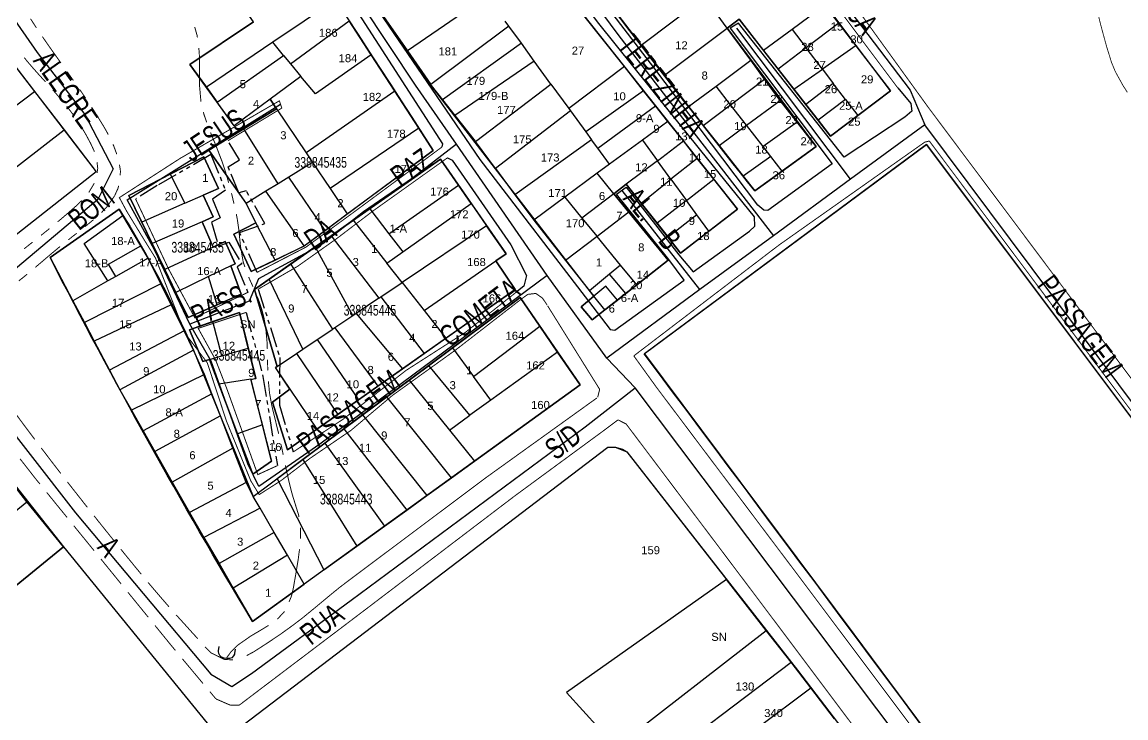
# Model space of a CAD drawing. Extents: x 203640 to 206998, y 4842129 to 4844379.
# Drawn here: x 205422.1 to 205627.9, y 4843553.4 to 4843683 of the extents above; entities that cross this region are included whole.
import ezdxf
from ezdxf.enums import TextEntityAlignment as Align

# ---------------------------------------------------------------- set-up
doc = ezdxf.new("R2010")
doc.units = 0
doc.header["$LTSCALE"] = 1.5
doc.header["$MEASUREMENT"] = 0
for name, pattern in [('PHANTOMX2', [5, 2.5, -0.5, 0.5, -0.5, 0.5, -0.5]), ('TRACO_13', [8, 5, -1, 1, -1]), ('TRACO_25', [8, 3, -1, 1, -1, 1, -1])]:
    doc.linetypes.add(name, pattern=pattern)
for name, color, linetype in [('CD-MALHA-LOTES', 40, 'CONTINUOUS'), ('CD_TXT_QUADRA', 7, 'CONTINUOUS'), ('HD-CURSO-INTER', 170, 'CONTINUOUS'), ('HD-CURSO-PERENE', 170, 'CONTINUOUS'), ('RU-QUADRAS', 210, 'CONTINUOUS'), ('SV-EIXO-RUA-N-PAV', 6, 'CONTINUOUS'), ('SV-EIXO-RUA-PAV', 20, 'CONTINUOUS'), ('SV-PONTE-BUEIRO', 249, 'CONTINUOUS'), ('SV-RUA-NAO-PAV-S-GUIA-C-GUIA', 7, 'PHANTOMX2'), ('SV-RUA-PAVIM-S-GUIA-C-GUIA', 7, 'CONTINUOUS'), ('SV-TXT-RUA-N-PAV-S-GUIA-C-GUIA', 7, 'CONTINUOUS'), ('SV-TXT-RUA-PAV-S-GUIA-C-GUIA', 7, 'CONTINUOUS'), ('Th_NmrPorta', 1, 'CONTINUOUS')]:
    doc.layers.add(name, color=color, linetype=linetype)
doc.styles.add('3388-45-2D_TXT$0$ARIAL', font='ARIAL.TTF')
doc.styles.add('ARIAL', font='ARIAL.TTF')
doc.styles.get("Standard").update_dxf_attribs({"font": 'ARIAL.TTF'})

# ---------------------------------------------------------------- blocks, each defined once
blk = doc.blocks.new('COD119', base_point=(204943.79, 4844433.7))
at = {"layer": 'SV-PONTE-BUEIRO'}
blk.add_lwpolyline([(204942.28, 4844431.7), (204942.28, 4844432.533333), (204942.28, 4844432.658333), (204942.405833, 4844432.991667), (204942.6575, 4844433.366667), (204943.035, 4844433.575), (204943.538333, 4844433.7), (204944.041667, 4844433.7), (204944.545, 4844433.575), (204944.9225, 4844433.366667), (204945.174167, 4844432.991667), (204945.3, 4844432.658333), (204945.3, 4844432.533333), (204945.3, 4844431.7)], dxfattribs=at)

msp = doc.modelspace()

# ---------------------------------------------------------------- linework, layer by layer
at = {"layer": 'CD-MALHA-LOTES', "linetype": 'Continuous'}
for points in [[(205534.38, 4843674.76), (205522.4, 4843689.85)], [(205480.52, 4843687.22), (205468.83, 4843679.29)], [(205487.76, 4843686.6), (205493.93, 4843677.69)], [(205508.76, 4843687.9), (205493.93, 4843677.69)], [(205537.5, 4843678.74), (205549.31, 4843687.7)], [(205571.85, 4843686.28), (205565.66, 4843681.68)], [(205574.42, 4843682.89), (205571.85, 4843686.28)], [(205533.32, 4843684.15), (205537.5, 4843678.74)], [(205553.54, 4843681.93), (205551.69, 4843684.45)], [(205465.26, 4843683.12), (205453.4, 4843675.16)], [(205472.16, 4843675.28), (205483.07, 4843683.29)], [(205487.19, 4843676.93), (205483.07, 4843683.29)], [(205512.87, 4843682.26), (205498.28, 4843671.4)], [(205512.87, 4843682.26), (205512.16, 4843683.23)], [(205515.18, 4843679.09), (205512.87, 4843682.26)], [(205541.84, 4843673.14), (205553.54, 4843681.93)], [(205553.54, 4843681.93), (205555.75, 4843683.59)], [(205557.94, 4843675.94), (205553.54, 4843681.93)], [(205555.75, 4843683.59), (205560.34, 4843677.73)], [(205574.42, 4843682.89), (205568.27, 4843678.25)], [(205577.59, 4843678.7), (205574.42, 4843682.89)], [(205565.66, 4843681.68), (205560.34, 4843677.73)], [(205565.66, 4843681.68), (205568.27, 4843678.25)], [(205468.83, 4843679.29), (205456.47, 4843670.9)], [(205470.86, 4843676.85), (205468.83, 4843679.29)], [(205515.18, 4843679.09), (205500.48, 4843668.59)], [(205517.59, 4843675.78), (205515.18, 4843679.09)], [(205537.5, 4843678.74), (205541.84, 4843673.14)], [(205568.27, 4843678.25), (205563.03, 4843674.3)], [(205571.29, 4843674.28), (205568.27, 4843678.25)], [(205577.59, 4843678.7), (205571.29, 4843674.28)], [(205583.99, 4843670.25), (205577.59, 4843678.7)], [(205458.46, 4843668.13), (205470.86, 4843676.85)], [(205470.86, 4843676.85), (205472.16, 4843675.28)], [(205487.19, 4843676.93), (205476.81, 4843669.66)], [(205491.58, 4843670.17), (205487.19, 4843676.93)], [(205493.93, 4843677.69), (205498.28, 4843671.4)], [(205517.59, 4843675.78), (205502.8, 4843665.64)], [(205520.7, 4843671.51), (205517.59, 4843675.78)], [(205551.48, 4843671.13), (205557.94, 4843675.94)], [(205560.52, 4843672.42), (205557.94, 4843675.94)], [(205560.34, 4843677.73), (205563.03, 4843674.3)], [(205453.4, 4843675.16), (205456.47, 4843670.9)], [(205472.16, 4843675.28), (205474.1, 4843672.94)], [(205534.38, 4843674.76), (205524.05, 4843666.92)], [(205537.97, 4843670.24), (205534.38, 4843674.76)], [(205563.03, 4843674.3), (205565.97, 4843670.55)], [(205565.97, 4843670.55), (205571.29, 4843674.28)], [(205571.29, 4843674.28), (205573.31, 4843671.63)], [(205474.1, 4843672.94), (205468.33, 4843668.66)], [(205476.81, 4843669.66), (205474.1, 4843672.94)], [(205541.84, 4843673.14), (205546.35, 4843667.32)], [(205554.18, 4843667.65), (205560.52, 4843672.42)], [(205563.43, 4843668.45), (205560.52, 4843672.42)], [(205573.31, 4843671.63), (205568.2, 4843667.71)], [(205575.6, 4843668.63), (205573.31, 4843671.63)], [(205456.47, 4843670.9), (205458.46, 4843668.13)], [(205491.58, 4843670.17), (205475.05, 4843658.69)], [(205496.05, 4843663.29), (205491.58, 4843670.17)], [(205498.28, 4843671.4), (205498.38, 4843671.26)], [(205498.38, 4843671.26), (205500.48, 4843668.59)], [(205506.61, 4843660.77), (205520.7, 4843671.51)], [(205520.7, 4843671.51), (205524.05, 4843666.92)], [(205537.97, 4843670.24), (205527.2, 4843662.6)], [(205540.18, 4843667.45), (205537.97, 4843670.24)], [(205546.35, 4843667.32), (205551.48, 4843671.13)], [(205554.18, 4843667.65), (205551.48, 4843671.13)], [(205565.97, 4843670.55), (205568.2, 4843667.71)], [(205577.88, 4843665.64), (205583.99, 4843670.25)], [(205461.64, 4843663.71), (205458.46, 4843668.13)], [(205468.33, 4843668.66), (205461.64, 4843663.71)], [(205468.33, 4843668.66), (205469.52, 4843666.89)], [(205500.48, 4843668.59), (205502.8, 4843665.64)], [(205549.09, 4843663.81), (205554.18, 4843667.65)], [(205557.15, 4843663.82), (205554.18, 4843667.65)], [(205557.15, 4843663.82), (205563.43, 4843668.45)], [(205566.56, 4843664.42), (205563.43, 4843668.45)], [(205568.2, 4843667.71), (205570.48, 4843664.8)], [(205575.6, 4843668.63), (205570.48, 4843664.8)], [(205575.6, 4843668.63), (205577.88, 4843665.64)], [(205469.52, 4843666.89), (205463.47, 4843663.18)], [(205469.52, 4843666.89), (205475.05, 4843658.69)], [(205502.8, 4843665.64), (205506.55, 4843660.86)], [(205524.33, 4843666.54), (205510.35, 4843655.74)], [(205524.05, 4843666.92), (205524.33, 4843666.54)], [(205524.33, 4843666.54), (205527.2, 4843662.6)], [(205529.42, 4843659.55), (205540.18, 4843667.45)], [(205542.51, 4843664.52), (205540.18, 4843667.45)], [(205546.35, 4843667.32), (205547.31, 4843666.08)], [(205547.31, 4843666.08), (205549.09, 4843663.81)], [(205572.82, 4843661.82), (205577.88, 4843665.64)], [(205542.51, 4843664.52), (205537.74, 4843661.03)], [(205545.39, 4843660.9), (205542.51, 4843664.52)], [(205549.09, 4843663.81), (205552.04, 4843660.06)], [(205552.04, 4843660.06), (205557.15, 4843663.82)], [(205560.25, 4843659.84), (205557.15, 4843663.82)], [(205566.56, 4843664.42), (205560.25, 4843659.84)], [(205570.1, 4843659.88), (205566.56, 4843664.42)], [(205570.48, 4843664.8), (205572.82, 4843661.82)], [(205463.47, 4843663.18), (205456.93, 4843659.17)], [(205469.86, 4843652.93), (205463.47, 4843663.18)], [(205496.05, 4843663.29), (205479.53, 4843652.05)], [(205498.74, 4843659.13), (205496.05, 4843663.29)], [(205527.2, 4843662.6), (205528.28, 4843661.12)], [(205506.55, 4843660.86), (205506.61, 4843660.77)], [(205510.35, 4843655.74), (205506.61, 4843660.77)], [(205528.28, 4843661.12), (205513.97, 4843650.88)], [(205529.42, 4843659.55), (205528.28, 4843661.12)], [(205531.61, 4843656.55), (205529.42, 4843659.55)], [(205537.74, 4843661.03), (205531.61, 4843656.55)], [(205537.74, 4843661.03), (205540.54, 4843657.22)], [(205590.71, 4843660.24), (205538.12, 4843621.22)], [(205540.54, 4843657.22), (205545.39, 4843660.9)], [(205547.96, 4843657.65), (205545.39, 4843660.9)], [(205552.04, 4843660.06), (205556.53, 4843654.35)], [(205561.66, 4843658.02), (205560.25, 4843659.84)], [(205563.78, 4843655.3), (205570.1, 4843659.88)], [(205620.28, 4843620.88), (205590.71, 4843660.24)], [(205456, 4843657.92), (205449.71, 4843654.68)], [(205458.7, 4843652.04), (205456, 4843657.92)], [(205456.93, 4843659.17), (205463.87, 4843649.25)], [(205475.05, 4843658.69), (205476.28, 4843656.87)], [(205482.73, 4843647.29), (205498.74, 4843659.13)], [(205500.13, 4843657.49), (205486.93, 4843648.27)], [(205503.49, 4843652.64), (205500.13, 4843657.49)], [(205540.54, 4843657.22), (205534.74, 4843652.82)], [(205543.07, 4843653.75), (205540.54, 4843657.22)], [(205547.96, 4843657.65), (205543.07, 4843653.75)], [(205551.06, 4843653.75), (205547.96, 4843657.65)], [(205561.66, 4843658.02), (205556.53, 4843654.35)], [(205563.78, 4843655.3), (205561.66, 4843658.02)], [(205476.28, 4843656.87), (205471.83, 4843654.14)], [(205476.28, 4843656.87), (205479.53, 4843652.05)], [(205510.35, 4843655.74), (205513.97, 4843650.88)], [(205531.61, 4843656.55), (205529.32, 4843654.87)], [(205558.68, 4843651.62), (205563.78, 4843655.3)], [(205449.71, 4843654.68), (205442.02, 4843650.72)], [(205449.71, 4843654.68), (205452.48, 4843649.3)], [(205471.83, 4843654.14), (205469.86, 4843652.93)], [(205478.61, 4843644.24), (205471.83, 4843654.14)], [(205529.32, 4843654.87), (205523.29, 4843650.4)], [(205532.43, 4843651.06), (205529.32, 4843654.87)], [(205537.51, 4843649.31), (205543.07, 4843653.75)], [(205543.07, 4843653.75), (205545.96, 4843649.81)], [(205545.96, 4843649.81), (205551.06, 4843653.75)], [(205555.47, 4843648.2), (205551.06, 4843653.75)], [(205556.53, 4843654.35), (205558.68, 4843651.62)], [(205455.84, 4843650.78), (205458.7, 4843652.04)], [(205467.56, 4843651.52), (205463.87, 4843649.25)], [(205469.86, 4843652.93), (205467.56, 4843651.52)], [(205474.68, 4843641.33), (205467.56, 4843651.52)], [(205479.53, 4843652.05), (205482.73, 4843647.29)], [(205490.47, 4843643.62), (205503.49, 4843652.64)], [(205505.84, 4843649.24), (205503.49, 4843652.64)], [(205532.43, 4843651.06), (205526.46, 4843646.53)], [(205532.43, 4843651.06), (205534.74, 4843652.82)], [(205535.22, 4843647.63), (205532.43, 4843651.06)], [(205534.74, 4843652.82), (205537.51, 4843649.31)], [(205442.02, 4843650.72), (205444.44, 4843645.74)], [(205452.48, 4843649.3), (205444.44, 4843645.74)], [(205452.48, 4843649.3), (205455.84, 4843650.78)], [(205457.75, 4843646.73), (205455.84, 4843650.78)], [(205463.87, 4843649.25), (205465.71, 4843645.67)], [(205493.07, 4843640.21), (205505.84, 4843649.24)], [(205505.84, 4843649.24), (205508.7, 4843645.1)], [(205513.97, 4843650.88), (205517.51, 4843646.11)], [(205523.29, 4843650.4), (205517.51, 4843646.11)], [(205523.29, 4843650.4), (205526.46, 4843646.53)], [(205537.51, 4843649.31), (205540.47, 4843645.57)], [(205545.96, 4843649.81), (205540.47, 4843645.57)], [(205547.91, 4843647.15), (205545.96, 4843649.81)], [(205440.23, 4843648.18), (205427.33, 4843639.16)], [(205433.68, 4843641.79), (205440.91, 4843647.02)], [(205440.91, 4843647.02), (205440.23, 4843648.18)], [(205444.25, 4843641.37), (205440.91, 4843647.02)], [(205478.61, 4843644.24), (205482.73, 4843647.29)], [(205486.93, 4843648.27), (205483.84, 4843646.12)], [(205486.93, 4843648.27), (205490.47, 4843643.62)], [(205535.22, 4843647.63), (205529.28, 4843643.1)], [(205542.53, 4843638.66), (205535.22, 4843647.63)], [(205547.91, 4843647.15), (205542.52, 4843642.99)], [(205550.15, 4843644.1), (205547.91, 4843647.15)], [(205550.15, 4843644.1), (205555.47, 4843648.2)], [(205444.44, 4843645.74), (205446.34, 4843641.82)], [(205455.67, 4843645.84), (205446.34, 4843641.82)], [(205455.67, 4843645.84), (205457.75, 4843646.73)], [(205457.72, 4843641.12), (205455.67, 4843645.84)], [(205465.71, 4843645.67), (205461.58, 4843643.51)], [(205469.29, 4843638.7), (205465.71, 4843645.67)], [(205483.84, 4843646.12), (205479.7, 4843643.23)], [(205483.84, 4843646.12), (205490.13, 4843638.14)], [(205508.7, 4843645.1), (205492.97, 4843634.53)], [(205512.33, 4843639.85), (205508.7, 4843645.1)], [(205517.51, 4843646.11), (205523.42, 4843638.65)], [(205526.46, 4843646.53), (205529.28, 4843643.1)], [(205540.47, 4843645.57), (205542.52, 4843642.99)], [(205461.58, 4843643.51), (205464.83, 4843636.57)], [(205474.68, 4843641.33), (205478.61, 4843644.24)], [(205479.7, 4843643.23), (205476.75, 4843641.17)], [(205479.7, 4843643.23), (205488.6, 4843631.59)], [(205490.47, 4843643.62), (205493.07, 4843640.21)], [(205529.28, 4843643.1), (205523.42, 4843638.65)], [(205533.66, 4843637.76), (205529.28, 4843643.1)], [(205542.52, 4843642.99), (205544.86, 4843640.02)], [(205544.86, 4843640.02), (205550.15, 4843644.1)], [(205438.12, 4843634.82), (205433.68, 4843641.79)], [(205438.2, 4843637.94), (205444.25, 4843641.37)], [(205445.6, 4843639.07), (205444.25, 4843641.37)], [(205446.34, 4843641.82), (205448.71, 4843636.95)], [(205457.72, 4843641.12), (205448.71, 4843636.95)], [(205459.96, 4843642.16), (205457.72, 4843641.12)], [(205461.84, 4843638), (205459.96, 4843642.16)], [(205469.29, 4843638.7), (205474.68, 4843641.33)], [(205476.75, 4843641.17), (205472.22, 4843638.01)], [(205476.75, 4843641.17), (205483.74, 4843628.32)], [(205427.33, 4843639.16), (205431.6, 4843631.1)], [(205445.6, 4843639.07), (205439.58, 4843635.65)], [(205447.96, 4843634.3), (205445.6, 4843639.07)], [(205464.83, 4843636.57), (205469.29, 4843638.7)], [(205490.13, 4843638.14), (205493.07, 4843640.21)], [(205510.45, 4843638.55), (205512.33, 4843639.85)], [(205536.69, 4843634.07), (205542.53, 4843638.66)], [(205439.58, 4843635.65), (205438.2, 4843637.94)], [(205448.71, 4843636.95), (205450.77, 4843632.69)], [(205461.03, 4843637.61), (205456.87, 4843635.62)], [(205461.03, 4843637.61), (205461.84, 4843638)], [(205462.93, 4843632.33), (205461.03, 4843637.61)], [(205472.22, 4843638.01), (205468.16, 4843635.17)], [(205480.01, 4843625.82), (205472.22, 4843638.01)], [(205492.97, 4843634.53), (205490.13, 4843638.14)], [(205497.09, 4843629.3), (205510.45, 4843638.55)], [(205514.01, 4843633.22), (205510.45, 4843638.55)], [(205523.42, 4843638.65), (205527.91, 4843632.99)], [(205533.66, 4843637.76), (205531.62, 4843636.06)], [(205536.69, 4843634.07), (205533.66, 4843637.76)], [(205438.12, 4843634.82), (205431.6, 4843631.1)], [(205439.58, 4843635.65), (205438.12, 4843634.82)], [(205456.87, 4843635.62), (205450.77, 4843632.69)], [(205458.49, 4843630.38), (205456.87, 4843635.62)], [(205468.16, 4843635.17), (205465.41, 4843633.25)], [(205474.45, 4843622.08), (205468.16, 4843635.17)], [(205531.62, 4843636.06), (205527.91, 4843632.99)], [(205534.65, 4843632.47), (205531.62, 4843636.06)], [(205447.96, 4843634.3), (205433.73, 4843627.08)], [(205449.9, 4843630.34), (205447.96, 4843634.3)], [(205450.77, 4843632.69), (205453.05, 4843628)], [(205465.41, 4843633.25), (205469.66, 4843618.86)], [(205489.01, 4843631.87), (205492.97, 4843634.53)], [(205492.97, 4843634.53), (205497.09, 4843629.3)], [(205501.13, 4843624.15), (205514.01, 4843633.22)], [(205527.91, 4843632.99), (205528.71, 4843631.98)], [(205530.94, 4843633.84), (205528.71, 4843631.98)], [(205533.11, 4843631.26), (205530.94, 4843633.84)], [(205534.65, 4843632.47), (205536.69, 4843634.07)], [(205431.6, 4843631.1), (205433.73, 4843627.08)], [(205458.49, 4843630.38), (205462.93, 4843632.33)], [(205488.6, 4843631.59), (205484.37, 4843628.75)], [(205488.6, 4843631.59), (205489.01, 4843631.87)], [(205489.01, 4843631.87), (205497.07, 4843621.29)], [(205514.96, 4843631.76), (205502.32, 4843622.33)], [(205518.65, 4843626.37), (205514.96, 4843631.76)], [(205528.71, 4843631.98), (205526.33, 4843629.99)], [(205530.75, 4843629.41), (205528.71, 4843631.98)], [(205530.75, 4843629.41), (205533.11, 4843631.26)], [(205533.11, 4843631.26), (205534.65, 4843632.47)], [(205449.9, 4843630.34), (205435.57, 4843623.58)], [(205452.3, 4843625.49), (205449.9, 4843630.34)], [(205453.05, 4843628), (205458.49, 4843630.38)], [(205462.66, 4843628.93), (205457.69, 4843627.23)], [(205464.28, 4843622.29), (205462.66, 4843628.93)], [(205484.37, 4843628.75), (205483.74, 4843628.32)], [(205484.37, 4843628.75), (205493.02, 4843618.43)], [(205497.09, 4843629.3), (205501.13, 4843624.15)], [(205526.33, 4843629.99), (205528.39, 4843627.55)], [(205528.39, 4843627.55), (205530.75, 4843629.41)], [(205433.73, 4843627.08), (205435.57, 4843623.58)], [(205457.69, 4843627.23), (205453.3, 4843625.73)], [(205459.38, 4843620.85), (205457.69, 4843627.23)], [(205483.74, 4843628.32), (205480.41, 4843626.09)], [(205506.25, 4843616.99), (205518.65, 4843626.37)], [(205521.93, 4843621.57), (205518.65, 4843626.37)], [(205452.3, 4843625.49), (205438.41, 4843618.22)], [(205454.07, 4843621.89), (205452.3, 4843625.49)], [(205453.3, 4843625.73), (205455.82, 4843619.8)], [(205477.14, 4843623.89), (205480.01, 4843625.82)], [(205480.41, 4843626.09), (205480.01, 4843625.82)], [(205480.41, 4843626.09), (205488.41, 4843615.18)], [(205435.57, 4843623.58), (205438.41, 4843618.22)], [(205459.38, 4843620.85), (205464.28, 4843622.29)], [(205465.66, 4843616.64), (205464.28, 4843622.29)], [(205474.45, 4843622.08), (205477.14, 4843623.89)], [(205477.14, 4843623.89), (205484.81, 4843612.65)], [(205497.07, 4843621.29), (205501.13, 4843624.15)], [(205502.32, 4843622.33), (205497.95, 4843619.07)], [(205502.32, 4843622.33), (205506.25, 4843616.99)], [(205454.07, 4843621.89), (205440.35, 4843614.55)], [(205456.12, 4843617.36), (205454.07, 4843621.89)], [(205455.82, 4843619.8), (205457.03, 4843620.16)], [(205457.03, 4843620.16), (205459.38, 4843620.85)], [(205457.03, 4843620.16), (205458.78, 4843615.56)], [(205469.66, 4843618.86), (205473.24, 4843621.27)], [(205473.24, 4843621.27), (205474.45, 4843622.08)], [(205473.24, 4843621.27), (205480.98, 4843609.95)], [(205493.02, 4843618.43), (205497.07, 4843621.29)], [(205521.93, 4843621.57), (205509.49, 4843612.59)], [(205526.14, 4843615.43), (205521.93, 4843621.57)], [(205538.12, 4843621.22), (205577.13, 4843568.98)], [(205701.18, 4843512.94), (205620.28, 4843620.88)], [(205438.41, 4843618.22), (205440.35, 4843614.55)], [(205469.66, 4843618.86), (205469.31, 4843618.66)], [(205469.31, 4843618.66), (205472.04, 4843614.67)], [(205488.41, 4843615.18), (205493.02, 4843618.43)], [(205497.95, 4843619.07), (205494.25, 4843616.31)], [(205505.6, 4843609.78), (205497.95, 4843619.07)], [(205456.12, 4843617.36), (205442.52, 4843610.72)], [(205457.5, 4843613.78), (205456.12, 4843617.36)], [(205464.74, 4843616.5), (205458.78, 4843615.56)], [(205464.74, 4843616.5), (205465.66, 4843616.64)], [(205466.9, 4843607.98), (205464.74, 4843616.5)], [(205494.25, 4843616.31), (205490.13, 4843613.24)], [(205494.25, 4843616.31), (205501.77, 4843607.02)], [(205509.49, 4843612.59), (205506.25, 4843616.99)], [(205440.35, 4843614.55), (205442.52, 4843610.72)], [(205458.78, 4843615.56), (205462.28, 4843606.33)], [(205472.04, 4843614.67), (205468.79, 4843612.2)], [(205472.04, 4843614.67), (205477.07, 4843607.2)], [(205484.81, 4843612.65), (205488.41, 4843615.18)], [(205506.46, 4843601.24), (205526.14, 4843615.43)], [(205457.5, 4843613.78), (205444.69, 4843606.87)], [(205459.09, 4843609.68), (205457.5, 4843613.78)], [(205468.79, 4843612.2), (205471.61, 4843603.35)], [(205480.98, 4843609.95), (205484.81, 4843612.65)], [(205490.13, 4843613.24), (205485.57, 4843609.84)], [(205502.16, 4843598.13), (205490.13, 4843613.24)], [(205509.49, 4843612.59), (205505.6, 4843609.78)], [(205442.52, 4843610.72), (205444.69, 4843606.87)], [(205477.07, 4843607.2), (205480.98, 4843609.95)], [(205459.09, 4843609.68), (205446.86, 4843603.04)], [(205461.42, 4843603.65), (205459.09, 4843609.68)], [(205466.9, 4843607.98), (205462.28, 4843606.33)], [(205468.62, 4843601.24), (205466.9, 4843607.98)], [(205485.57, 4843609.84), (205482.11, 4843607.26)], [(205485.57, 4843609.84), (205497.57, 4843594.83)], [(205501.77, 4843607.02), (205505.6, 4843609.78)], [(205444.69, 4843606.87), (205446.86, 4843603.04)], [(205462.28, 4843606.33), (205465.13, 4843598.79)], [(205471.61, 4843603.35), (205477.07, 4843607.2)], [(205482.11, 4843607.26), (205478.54, 4843604.59)], [(205482.11, 4843607.26), (205493.81, 4843592.11)], [(205501.77, 4843607.02), (205506.46, 4843601.24)], [(205478.54, 4843604.59), (205474.46, 4843601.55)], [(205478.54, 4843604.59), (205489.65, 4843589.11)], [(205531.31, 4843603.83), (205532.66, 4843603.83)], [(205532.66, 4843603.83), (205534.85, 4843602.99)], [(205446.86, 4843603.04), (205450.1, 4843597.3)], [(205461.42, 4843603.65), (205450.1, 4843597.3)], [(205463.87, 4843597.26), (205461.42, 4843603.65)], [(205534.85, 4843602.99), (205553.42, 4843579.21)], [(205465.13, 4843598.79), (205468.62, 4843601.24)], [(205474.46, 4843601.55), (205469.65, 4843597.97)], [(205474.46, 4843601.55), (205484.53, 4843585.42)], [(205502.16, 4843598.13), (205506.46, 4843601.24)], [(205469.65, 4843597.97), (205478.35, 4843580.96)], [(205497.57, 4843594.83), (205502.16, 4843598.13)], [(205450.1, 4843597.3), (205453.34, 4843591.68)], [(205463.87, 4843597.26), (205453.34, 4843591.68)], [(205465.19, 4843594.64), (205463.87, 4843597.26)], [(205466.48, 4843592.46), (205465.19, 4843594.64)], [(205493.81, 4843592.11), (205497.57, 4843594.83)], [(205453.34, 4843591.68), (205456.02, 4843587.04)], [(205466.48, 4843592.46), (205456.02, 4843587.04)], [(205469.1, 4843587.96), (205466.48, 4843592.46)], [(205489.65, 4843589.11), (205493.81, 4843592.11)], [(205469.1, 4843587.96), (205458.83, 4843582.16)], [(205471.57, 4843583.71), (205469.1, 4843587.96)], [(205484.53, 4843585.42), (205489.65, 4843589.11)], [(205401.92, 4843562.55), (205429.86, 4843585.25)], [(205429.86, 4843585.25), (205459.38, 4843549.09)], [(205456.02, 4843587.04), (205458.83, 4843582.16)], [(205478.35, 4843580.96), (205484.53, 4843585.42)], [(205471.57, 4843583.71), (205461.48, 4843577.57)], [(205474.7, 4843578.33), (205471.57, 4843583.71)], [(205458.83, 4843582.16), (205461.48, 4843577.57)], [(205560.84, 4843569.71), (205553.42, 4843579.21)], [(205461.48, 4843577.57), (205465.05, 4843571.37)], [(205465.05, 4843571.37), (205474.7, 4843578.33)], [(205532.77, 4843547.97), (205560.84, 4843569.71)], [(205565.45, 4843563.8), (205560.84, 4843569.71)], [(205577.13, 4843568.98), (205628.52, 4843499.85)], [(205537.6, 4843542.64), (205565.45, 4843563.8)], [(205569.16, 4843558.98), (205565.45, 4843563.8)], [(205538.75, 4843536.24), (205569.16, 4843558.98)], [(205573.53, 4843553.25), (205569.16, 4843558.98)], [(205523.6, 4843558.1), (205529.66, 4843551.4)]]:
    msp.add_lwpolyline(points, dxfattribs=at)
at = {"layer": 'CD-MALHA-LOTES'}
for points in [[(205418.68, 4843677.62), (205424.43, 4843670.14)], [(205395.5, 4843648.28), (205424.43, 4843670.14)], [(205424.43, 4843670.14), (205429.94, 4843662.98)], [(205401.33, 4843640.81), (205429.94, 4843662.98)], [(205429.94, 4843662.98), (205435.95, 4843655.17), (205407.55, 4843632.83), (205401.33, 4843640.81)], [(205459.38, 4843549.09), (205531.31, 4843603.83)], [(205423.02, 4843593.67), (205417.67, 4843600.47)], [(205395.07, 4843570.95), (205423.02, 4843593.67)], [(205429.86, 4843585.25), (205423.02, 4843593.67)], [(205553.42, 4843579.21), (205523.6, 4843558.1)]]:
    msp.add_lwpolyline(points, dxfattribs=at)
at = {"layer": 'HD-CURSO-INTER', "const_width": 0.18}
for points in [[(205454.74, 4843680.55), (205454.3, 4843682.12)], [(205454.8, 4843680.18), (205454.74, 4843680.55)], [(205455.15, 4843677.13), (205455.06, 4843678.2)], [(205455.18, 4843676.2), (205455.15, 4843677.13)], [(205455.19, 4843675.62), (205455.18, 4843676.2)], [(205455.2, 4843675.2), (205455.19, 4843675.62)], [(205455.19, 4843673.2), (205455.2, 4843674.03)], [(205455.2, 4843674.03), (205455.2, 4843675.2)], [(205455.19, 4843672.52), (205455.19, 4843673.2)], [(205455.19, 4843672.2), (205455.19, 4843672.52)], [(205455.21, 4843671.01), (205455.19, 4843672.2)], [(205455.28, 4843670.21), (205455.21, 4843671.01)], [(205455.46, 4843668.21), (205455.28, 4843670.21)], [(205456.01, 4843665.87), (205455.91, 4843666.27)], [(205456.2, 4843665.31), (205456.01, 4843665.87)], [(205456.49, 4843664.44), (205456.2, 4843665.31)], [(205456.52, 4843664.36), (205456.49, 4843664.44)], [(205457.79, 4843661.14), (205457.24, 4843662.5)], [(205458, 4843660.65), (205457.79, 4843661.14)], [(205458.36, 4843659.76), (205458, 4843660.65)], [(205458.37, 4843659.72), (205458.36, 4843659.76)], [(205459.43, 4843656.96), (205458.37, 4843659.72)], [(205459.44, 4843656.92), (205459.43, 4843656.96)], [(205459.93, 4843655.47), (205459.44, 4843656.92)], [(205460.07, 4843655.02), (205459.93, 4843655.47)], [(205460.36, 4843654.04), (205460.07, 4843655.02)], [(205460.63, 4843653.1), (205460.36, 4843654.04)], [(205461.32, 4843650.48), (205461.14, 4843651.16)], [(205461.38, 4843650.19), (205461.32, 4843650.48)], [(205461.61, 4843649.22), (205461.38, 4843650.19)], [(205462.27, 4843646.09), (205462.05, 4843647.27)], [(205462.38, 4843645.3), (205462.27, 4843646.09)], [(205462.53, 4843644.24), (205462.38, 4843645.3)], [(205462.62, 4843643.31), (205462.53, 4843644.24)], [(205462.68, 4843642.74), (205462.62, 4843643.31)], [(205462.72, 4843642.32), (205462.68, 4843642.74)], [(205462.83, 4843641.24), (205462.72, 4843642.32)], [(205462.99, 4843640.34), (205462.83, 4843641.24)], [(205463.34, 4843638.3), (205462.99, 4843640.34)], [(205463.64, 4843637.42), (205463.34, 4843638.3)], [(205464.53, 4843635.12), (205464.35, 4843635.55)], [(205464.75, 4843634.63), (205464.53, 4843635.12)], [(205465.16, 4843633.74), (205464.75, 4843634.63)], [(205465.17, 4843633.72), (205465.16, 4843633.74)], [(205466.38, 4843630.79), (205465.96, 4843631.89)], [(205466.63, 4843630), (205466.38, 4843630.79)], [(205466.84, 4843629.35), (205466.63, 4843630)], [(205466.92, 4843629.05), (205466.84, 4843629.35)], [(205467.21, 4843627.9), (205466.92, 4843629.05)], [(205467.36, 4843627.1), (205467.21, 4843627.9)], [(205467.52, 4843626.25), (205467.36, 4843627.1)], [(205467.53, 4843626.11), (205467.52, 4843626.25)], [(205467.79, 4843623.27), (205467.53, 4843626.11)], [(205467.8, 4843623.12), (205467.79, 4843623.27)], [(205467.83, 4843622.12), (205467.8, 4843623.12)], [(205467.87, 4843619.96), (205467.87, 4843620.12)], [(205467.89, 4843619.12), (205467.87, 4843619.96)], [(205467.9, 4843618.45), (205467.89, 4843619.12)], [(205467.92, 4843618.13), (205467.9, 4843618.45)], [(205468.23, 4843613.97), (205468.03, 4843616.13)], [(205468.38, 4843613.15), (205468.23, 4843613.97)], [(205468.65, 4843611.67), (205468.38, 4843613.15)], [(205468.76, 4843611.19), (205468.65, 4843611.67)], [(205468.99, 4843610.21), (205468.76, 4843611.19)], [(205469.23, 4843609.25), (205468.99, 4843610.21)], [(205469.36, 4843608.75), (205469.23, 4843609.25)], [(205469.47, 4843608.27), (205469.36, 4843608.75)], [(205469.94, 4843606.35), (205469.47, 4843608.27)], [(205469.95, 4843606.33), (205469.94, 4843606.35)], [(205470.79, 4843602.42), (205470.38, 4843604.38)], [(205471.4, 4843599.47), (205471.2, 4843600.46)], [(205471.62, 4843598.51), (205471.4, 4843599.47)], [(205471.73, 4843598.01), (205471.62, 4843598.51)], [(205471.84, 4843597.53), (205471.73, 4843598.01)], [(205472.08, 4843596.55), (205471.84, 4843597.53)], [(205472.33, 4843595.59), (205472.08, 4843596.55)], [(205472.46, 4843595.1), (205472.33, 4843595.59)], [(205472.6, 4843594.63), (205472.46, 4843595.1)], [(205472.9, 4843593.66), (205472.6, 4843594.63)], [(205473.19, 4843592.72), (205472.9, 4843593.66)], [(205473.69, 4843591.1), (205473.19, 4843592.72)], [(205473.74, 4843590.8), (205473.69, 4843591.1)], [(205474.03, 4843587.75), (205473.99, 4843588.82)], [(205473.99, 4843586.82), (205474.03, 4843587.75)], [(205473.57, 4843582.84), (205473.61, 4843583.11)], [(205473.61, 4843583.11), (205473.7, 4843583.83)], [(205473.7, 4843583.83), (205473.82, 4843584.73)], [(205473.82, 4843584.73), (205473.83, 4843584.83)], [(205473.13, 4843580.16), (205473.57, 4843582.84)], [(205472.69, 4843577.65), (205473.08, 4843579.88)], [(205473.08, 4843579.88), (205473.13, 4843580.16)], [(205472.35, 4843576.15), (205472.53, 4843576.94)], [(205472.53, 4843576.94), (205472.69, 4843577.65)], [(205471.89, 4843575.05), (205472.28, 4843575.97)], [(205472.28, 4843575.97), (205472.35, 4843576.15)], [(205469.69, 4843571.78), (205471.05, 4843573.25)], [(205464.63, 4843568.57), (205464.68, 4843568.61)], [(205464.68, 4843568.61), (205465.48, 4843569.09)], [(205465.48, 4843569.09), (205465.99, 4843569.38)], [(205465.99, 4843569.38), (205468.06, 4843570.63)], [(205461.14, 4843565.8), (205462.18, 4843566.83)], [(205462.18, 4843566.83), (205462.26, 4843566.91)], [(205462.26, 4843566.91), (205464.63, 4843568.57)], [(205460.23, 4843564.57), (205460.82, 4843565.38)], [(205460.82, 4843565.38), (205461.14, 4843565.8)]]:
    msp.add_lwpolyline(points, dxfattribs=at)
at = {"layer": 'HD-CURSO-PERENE', "const_width": 0.15}
msp.add_lwpolyline([(205628.13, 4843669.96), (205627.32, 4843671.23), (205625.88, 4843673.84), (205625.18, 4843675.54), (205624.29, 4843678.41), (205623.89, 4843679.86), (205623.3, 4843682.04), (205622.92, 4843683.49), (205622.31, 4843686.42), (205622.11, 4843688.06), (205622.02, 4843691.06), (205622.09, 4843692.57), (205622.28, 4843694.43), (205622.53, 4843695.93), (205622.89, 4843697.4), (205623.99, 4843700.17), (205625.65, 4843702.65), (205626.58, 4843703.84), (205627.52, 4843705.02), (205628.4, 4843706.24)], dxfattribs=at)
at = {"layer": 'RU-QUADRAS', "color": 6, "linetype": 'Continuous'}
for points in [[(205431.1, 4843819.94), (205454.71, 4843838.06), (205583.99, 4843670.25), (205572.82, 4843661.82), (205555.75, 4843683.59), (205553.54, 4843681.93), (205570.1, 4843659.88), (205558.68, 4843651.62, -0.01505), (205476.65, 4843761.43)], [(205410.36, 4843803.33), (205428.26, 4843817.26), (205469.63, 4843762.43, 0.011994), (205522.03, 4843690.34), (205555.47, 4843648.2), (205544.86, 4843640.02), (205534.74, 4843652.82), (205532.43, 4843651.06), (205542.53, 4843638.66), (205528.39, 4843627.55), (205526.33, 4843629.99), (205528.71, 4843631.98), (205498.38, 4843671.26), (205480.74, 4843696.75), (205430.31, 4843771.52, 0.033602)], [(205277.03, 4843720.86), (205306.2, 4843742.1), (205429.86, 4843585.25), (205401.92, 4843562.55, -0.004239)], [(205252.83, 4843713.55), (205272.81, 4843726.29, 0.004789), (205422.97, 4843536.3), (205464.28, 4843483.06), (205445.32, 4843469.18), (205381.53, 4843551.86)], [(205538.1, 4843621.23), (205590.7, 4843660.25), (205701.17, 4843512.93), (205766.21, 4843424.62), (205765, 4843423.6, 0.006329), (205852.62, 4843305.56), (205801.68, 4843267.17, 0.005723), (205705.89, 4843394.88, 0.002439)], [(205427.33, 4843639.16), (205440.23, 4843648.18, -0.037313), (205454.07, 4843621.89), (205465.19, 4843594.64), (205514.96, 4843631.76), (205526.14, 4843615.43), (205465.05, 4843571.37, -0.016402)]]:
    msp.add_lwpolyline(points, format="xyb", close=True, dxfattribs=at)
for points in [[(205423.04, 4843776.39), (205433.92, 4843757.33, -0.005546), (205498.74, 4843659.13), (205474.7, 4843641.28), (205464.83, 4843636.57), (205461.58, 4843643.51), (205465.71, 4843645.67), (205463.86, 4843649.28), (205456.93, 4843659.17), (205469.52, 4843666.89), (205468.33, 4843668.66), (205461.64, 4843663.71), (205453.4, 4843675.16), (205465.26, 4843683.12), (205446.24, 4843710.12), (205448.98, 4843711.95), (205435.91, 4843730.94), (205436.76, 4843731.62), (205431.55, 4843738.55), (205427.83, 4843735.56), (205426.9, 4843739.38), (205430.17, 4843742.15), (205425.39, 4843750.47), (205394.7, 4843798.18)], [(205450.49, 4843500.51, 0.010198), (205401.92, 4843562.55), (205429.86, 4843585.25), (205459.38, 4843549.09), (205531.31, 4843603.83, -0.185203), (205534.85, 4843602.99), (205566.62, 4843562.31), (205659.27, 4843441.13)]]:
    msp.add_lwpolyline(points, format="xyb", dxfattribs=at)
for points in [[(205320.74, 4843744.2), (205380.1, 4843786.64), (205421.76, 4843729.4), (205394.46, 4843709.1), (205435.95, 4843655.17), (205407.55, 4843632.83)], [(205442.02, 4843650.72), (205456, 4843657.92), (205458.7, 4843652.04), (205455.84, 4843650.78), (205457.75, 4843646.73), (205455.67, 4843645.84), (205457.72, 4843641.12), (205459.96, 4843642.16), (205461.84, 4843638), (205461.03, 4843637.61), (205462.93, 4843632.33), (205453.05, 4843628)], [(205465.41, 4843633.25), (205500.13, 4843657.49), (205512.33, 4843639.85), (205510.45, 4843638.55), (205514.01, 4843633.22), (205471.61, 4843603.35), (205468.79, 4843612.2), (205472.04, 4843614.67), (205469.36, 4843618.66), (205469.66, 4843618.86)], [(205453.3, 4843625.73), (205462.66, 4843628.93), (205465.66, 4843616.64), (205464.76, 4843616.41), (205468.62, 4843601.24), (205465.13, 4843598.79), (205457.03, 4843620.16), (205455.82, 4843619.8)]]:
    msp.add_lwpolyline(points, close=True, dxfattribs=at)
at = {"layer": 'SV-EIXO-RUA-N-PAV'}
for points in [[(205408.87, 4843804.54), (205429.65, 4843820.23), (205435.13, 4843824.36), (205456.68, 4843840.28), (205503.83, 4843780.42), (205522.86, 4843754.86), (205557.25, 4843710.35), (205587.66, 4843670.37), (205590.39, 4843663.93)], [(205276.5, 4843724.69), (205297.92, 4843737.43), (205311.57, 4843745.6), (205318.29, 4843749.63), (205339.91, 4843764.33), (205366.22, 4843780.29), (205382.83, 4843790.61), (205388.78, 4843788.74), (205394.42, 4843781.23), (205420.74, 4843738.05), (205427.01, 4843728.98), (205427.63, 4843723.35), (205421.05, 4843714.28), (205413.85, 4843705.83), (205413.85, 4843698.01), (205418.18, 4843687.21), (205424.92, 4843677.36), (205433.83, 4843665.83), (205439.12, 4843655.73), (205436.23, 4843649.97), (205406.25, 4843624.8)], [(205576.55, 4843653.78), (205555.34, 4843681.89)], [(205503.07, 4843660.28), (205494.87, 4843653.97), (205485.74, 4843647.72), (205478.17, 4843641.73), (205466.17, 4843635.21), (205464.47, 4843631.06), (205453.37, 4843626.76), (205446.81, 4843640.59), (205441.71, 4843649.91), (205470.28, 4843667.77)], [(205519.97, 4843635.8), (205477.61, 4843604.39), (205466.23, 4843596.53), (205464.19, 4843600.75), (205457.39, 4843619.88), (205453.37, 4843626.76)]]:
    msp.add_lwpolyline(points, dxfattribs=at)
at = {"layer": 'SV-EIXO-RUA-PAV'}
for points in [[(205429.65, 4843820.23), (205463.5, 4843776.18), (205479.69, 4843753.9), (205510.17, 4843711.75), (205533.36, 4843680.51), (205562.17, 4843643.23)], [(205732.43, 4843352.97), (205663.17, 4843445.29), (205624.12, 4843498.42), (205574.2, 4843564.65), (205536.38, 4843614.89), (205531.1, 4843620.44), (205519.97, 4843635.8), (205503.07, 4843660.28), (205495.46, 4843671.3), (205450.55, 4843738.99), (205428.67, 4843771.32), (205414.89, 4843793.39), (205408.87, 4843804.54)], [(205311.57, 4843745.6), (205378.84, 4843660.03), (205406.25, 4843624.8), (205432.1, 4843591.58), (205457.31, 4843561.56), (205461.2, 4843559.26), (205464.91, 4843561.65), (205483.48, 4843575.31), (205527.05, 4843607.64), (205536.38, 4843614.89)], [(205796.12, 4843384.48), (205742.72, 4843460.07), (205590.39, 4843663.93), (205576.55, 4843653.78), (205562.17, 4843643.23), (205548.46, 4843633.24), (205531.1, 4843620.44)], [(205548.46, 4843633.24), (205533.97, 4843651.64)]]:
    msp.add_lwpolyline(points, dxfattribs=at)
at = {"layer": 'SV-RUA-NAO-PAV-S-GUIA-C-GUIA', "linetype": 'TRACO_25', "const_width": 0.18, "flags": 128}
for points in [[(205591.06, 4843667.11), (205568.39, 4843698.47), (205548.79, 4843723.61), (205521.46, 4843759.18), (205492.41, 4843797.5), (205471.13, 4843824.45), (205458.6, 4843842.7), (205406.91, 4843805.19)], [(205585.43, 4843670.66), (205556.52, 4843709.22), (205535.8, 4843735.33), (205510.42, 4843768.97), (205494.05, 4843790.91), (205470.21, 4843821.25), (205456.14, 4843839.24), (205454.35, 4843838.46), (205430.83, 4843820.19)], [(205460.48, 4843660.94), (205470.52, 4843667.02), (205470.08, 4843668.38), (205451.51, 4843657.61), (205440.25, 4843650.34), (205441.65, 4843647.74), (205445.34, 4843641.72), (205446.99, 4843639.07), (205452.47, 4843625.09), (205456.63, 4843619.58), (205460.22, 4843608.68), (205464.75, 4843597.56), (205466.31, 4843595.01), (205470.31, 4843597.56)], [(205500.39, 4843659.78), (205483.58, 4843647.36), (205475.05, 4843641.13), (205465.91, 4843636.41)], [(205501.43, 4843657.78), (205487.55, 4843647.87), (205480.68, 4843642.65), (205473.47, 4843637.54), (205466.15, 4843633.3)], [(205464.19, 4843632.68), (205454.31, 4843627.96), (205449.48, 4843636.93), (205443.25, 4843650.14)], [(205463.9, 4843628.96), (205454.95, 4843625.97), (205458.16, 4843620.17), (205460.27, 4843614.76), (205466.05, 4843598.73), (205469.7, 4843600.4)]]:
    msp.add_lwpolyline(points, dxfattribs=at)
at = {"layer": 'SV-RUA-NAO-PAV-S-GUIA-C-GUIA', "const_width": 0.18}
for points in [[(205424.6, 4843682.27), (205423.69, 4843683.67)], [(205424.79, 4843681.99), (205424.6, 4843682.27)], [(205426.25, 4843679.83), (205425.91, 4843680.34)], [(205426.47, 4843679.51), (205426.25, 4843679.83)], [(205427.97, 4843677.37), (205426.47, 4843679.51)], [(205423.04, 4843675.78), (205422.53, 4843676.43)], [(205423.16, 4843675.64), (205423.04, 4843675.78)], [(205424.02, 4843674.64), (205423.16, 4843675.64)], [(205428.2, 4843677.06), (205427.97, 4843677.37)], [(205428.84, 4843676.15), (205428.2, 4843677.06)], [(205429.36, 4843675.43), (205428.84, 4843676.15)], [(205424.47, 4843674.13), (205424.02, 4843674.64)], [(205425.02, 4843673.51), (205424.47, 4843674.13)], [(205430.59, 4843673.7), (205430.52, 4843673.8)], [(205431.1, 4843672.98), (205430.59, 4843673.7)], [(205425.13, 4843673.39), (205425.02, 4843673.51)], [(205426.03, 4843672.4), (205425.13, 4843673.39)], [(205426.48, 4843671.91), (205426.03, 4843672.4)], [(205431.46, 4843672.48), (205431.1, 4843672.98)], [(205431.68, 4843672.17), (205431.46, 4843672.48)], [(205428.05, 4843670.18), (205427.83, 4843670.43)], [(205428.49, 4843669.68), (205428.05, 4843670.18)], [(205429.14, 4843668.92), (205428.49, 4843669.68)], [(205433.18, 4843670.02), (205432.82, 4843670.53)], [(205433.39, 4843669.71), (205433.18, 4843670.02)], [(205433.96, 4843668.88), (205433.39, 4843669.71)], [(205431.64, 4843665.81), (205430.42, 4843667.39)], [(205431.64, 4843665.8), (205431.64, 4843665.81)], [(205435.68, 4843666.28), (205435.07, 4843667.22)], [(205436.14, 4843665.53), (205435.68, 4843666.28)], [(205437.19, 4843663.84), (205436.14, 4843665.53)], [(205433.29, 4843663.32), (205432.75, 4843664.14)], [(205433.3, 4843663.3), (205433.29, 4843663.32)], [(205434.05, 4843662.02), (205433.3, 4843663.3)], [(205437.2, 4843663.83), (205437.19, 4843663.84)], [(205437.94, 4843662.54), (205437.2, 4843663.83)], [(205434.29, 4843661.57), (205434.05, 4843662.02)], [(205434.88, 4843660.47), (205434.29, 4843661.57)], [(205438.17, 4843662.09), (205437.94, 4843662.54)], [(205435.2, 4843659.78), (205434.88, 4843660.47)], [(205435.52, 4843659.08), (205435.2, 4843659.78)], [(205439.25, 4843659.84), (205439.05, 4843660.29)], [(205439.42, 4843659.36), (205439.25, 4843659.84)], [(205439.77, 4843658.43), (205439.42, 4843659.36)], [(205435.59, 4843658.87), (205435.52, 4843659.08)], [(205436.22, 4843655.8), (205436.09, 4843656.94)], [(205436.1, 4843654.96), (205436.22, 4843655.8)], [(205440.45, 4843655.33), (205440.27, 4843656.49)], [(205440.41, 4843654.51), (205440.45, 4843655.33)], [(205435.5, 4843652.88), (205435.56, 4843653.04)], [(205434.55, 4843651.31), (205435.07, 4843652.17)], [(205435.07, 4843652.17), (205435.5, 4843652.88)], [(205439.37, 4843650.69), (205439.78, 4843651.6)], [(205439.78, 4843651.6), (205440, 4843652.07)], [(205440, 4843652.07), (205440.12, 4843652.54)], [(205431.79, 4843648.44), (205432.47, 4843649.03)], [(205432.47, 4843649.03), (205433.25, 4843649.8)], [(205437.91, 4843648.6), (205438.8, 4843649.87)], [(205438.8, 4843649.87), (205439.37, 4843650.69)], [(205429.2, 4843646.2), (205430.28, 4843647.12)], [(205430.28, 4843647.12), (205430.34, 4843647.17)], [(205430.34, 4843647.17), (205431.79, 4843648.44)], [(205436.91, 4843647.55), (205437.6, 4843648.27)], [(205437.6, 4843648.27), (205437.91, 4843648.6)], [(205428.75, 4843645.83), (205429.2, 4843646.2)], [(205433.87, 4843644.95), (205435.42, 4843646.22)], [(205425.65, 4843643.31), (205426.43, 4843643.93)], [(205426.43, 4843643.93), (205426.89, 4843644.3)], [(205426.89, 4843644.3), (205427.21, 4843644.56)], [(205430.74, 4843642.47), (205431.43, 4843643.02)], [(205431.43, 4843643.02), (205432.31, 4843643.71)], [(205422.52, 4843640.82), (205422.96, 4843641.17)], [(205422.96, 4843641.17), (205424.09, 4843642.06)], [(205428.41, 4843640.58), (205429.09, 4843641.15)], [(205429.09, 4843641.15), (205429.18, 4843641.22)], [(205425.12, 4843637.8), (205426.87, 4843639.29)], [(205426.87, 4843639.29), (205427.4, 4843639.74)], [(205427.4, 4843639.74), (205428.41, 4843640.58)], [(205424.59, 4843637.35), (205425.12, 4843637.8)], [(205421.5, 4843634.81), (205422.28, 4843635.44)], [(205422.28, 4843635.44), (205422.82, 4843635.87)], [(205422.82, 4843635.87), (205423.06, 4843636.06)]]:
    msp.add_lwpolyline(points, dxfattribs=at)
at = {"layer": 'SV-RUA-NAO-PAV-S-GUIA-C-GUIA'}
for points in [[(205465.91, 4843636.41), (205462.65, 4843643.82), (205467.35, 4843645.52), (205463.89, 4843651.61), (205462.49, 4843651.22), (205460.5, 4843656.1), (205462.67, 4843657.38), (205460.48, 4843660.94)], [(205457.3, 4843658.35), (205447.29, 4843652.58), (205443.36, 4843650.16)], [(205457.3, 4843658.35), (205460.01, 4843651.75), (205457.61, 4843650.05), (205459.04, 4843646.55), (205457.44, 4843645.77), (205458.73, 4843641.32), (205460.66, 4843642.06), (205463.08, 4843637.99), (205462.18, 4843637.47), (205464.19, 4843632.68)], [(205466.15, 4843633.3), (205470.14, 4843620.56), (205470.09, 4843611.67), (205472.66, 4843602.96)], [(205463.9, 4843628.96), (205467.02, 4843616.98), (205469.7, 4843600.4)]]:
    msp.add_lwpolyline(points, dxfattribs=at)
at = {"layer": 'SV-RUA-PAVIM-S-GUIA-C-GUIA', "linetype": 'Continuous', "const_width": 0.18, "flags": 128}
msp.add_lwpolyline([(205796.12, 4843388.66), (205784.99, 4843403.88), (205742.08, 4843464.79), (205649.55, 4843589), (205591.06, 4843667.11)], dxfattribs=at)
at = {"layer": 'SV-RUA-PAVIM-S-GUIA-C-GUIA', "const_width": 0.18}
for points in [[(205590.34, 4843660.66), (205563.21, 4843641.51)], [(205591.21, 4843660.9), (205590.34, 4843660.66)], [(205646.65, 4843586.83), (205591.21, 4843660.9)], [(205563.21, 4843641.51), (205536.14, 4843620.85)], [(205516.38, 4843632.31), (205517.87, 4843632.49), (205519.11, 4843631.62), (205519.98, 4843630.33)], [(205515.38, 4843631.6), (205516.38, 4843632.31)], [(205520.07, 4843630.19), (205529.78, 4843614.61)], [(205536.14, 4843620.85), (205540.41, 4843614.93)], [(205529.78, 4843614.61), (205529.4, 4843613.13)], [(205540.41, 4843614.93), (205566.09, 4843580.85)], [(205529.27, 4843613.02), (205508.69, 4843598.24)], [(205422.24, 4843608.28), (205420.9, 4843610.09)], [(205422.68, 4843607.69), (205422.24, 4843608.28)], [(205530.35, 4843606.8), (205533.2, 4843608.93)], [(205534.72, 4843608.15), (205533.2, 4843608.93)], [(205559.2, 4843575.67), (205534.72, 4843608.15)], [(205424.04, 4843605.88), (205422.68, 4843607.69)], [(205424.48, 4843605.29), (205424.04, 4843605.88)], [(205513.9, 4843594.72), (205530.35, 4843606.8)], [(205425.84, 4843603.49), (205425.69, 4843603.69)], [(205421.73, 4843601.68), (205424.19, 4843598.53)], [(205426.3, 4843602.9), (205425.84, 4843603.49)], [(205427.66, 4843601.11), (205426.3, 4843602.9)], [(205428.12, 4843600.51), (205427.66, 4843601.11)], [(205429.34, 4843598.93), (205428.12, 4843600.51)], [(205424.19, 4843598.53), (205424.61, 4843597.99)], [(205424.61, 4843597.99), (205425.44, 4843596.97)], [(205508.69, 4843598.24), (205482.6, 4843578.7)], [(205426.7, 4843595.42), (205430.49, 4843590.76)], [(205431.34, 4843596.37), (205430.57, 4843597.35)], [(205431.8, 4843595.78), (205431.34, 4843596.37)], [(205433.19, 4843594.02), (205431.8, 4843595.78)], [(205433.66, 4843593.42), (205433.19, 4843594.02)], [(205434.28, 4843592.63), (205433.66, 4843593.42)], [(205485.57, 4843573.17), (205513.9, 4843594.72)], [(205431.75, 4843589.21), (205435.54, 4843584.56)], [(205435.98, 4843590.49), (205435.52, 4843591.07)], [(205436.14, 4843590.28), (205435.98, 4843590.49)], [(205436.92, 4843589.32), (205436.14, 4843590.28)], [(205437.39, 4843588.72), (205436.92, 4843589.32)], [(205437.86, 4843588.14), (205437.39, 4843588.72)], [(205438.02, 4843587.94), (205437.86, 4843588.14)], [(205438.8, 4843586.97), (205438.02, 4843587.94)], [(205439.27, 4843586.38), (205438.8, 4843586.97)], [(205441.38, 4843583.77), (205440.53, 4843584.83)], [(205441.79, 4843583.27), (205441.38, 4843583.77)], [(205442.33, 4843582.61), (205441.79, 4843583.27)], [(205436.8, 4843583.01), (205440.59, 4843578.35)], [(205442.42, 4843582.5), (205442.33, 4843582.61)], [(205443.28, 4843581.44), (205442.42, 4843582.5)], [(205443.69, 4843580.95), (205443.28, 4843581.44)], [(205444.24, 4843580.28), (205443.69, 4843580.95)], [(205444.32, 4843580.18), (205444.24, 4843580.28)], [(205566.09, 4843580.85), (205614.99, 4843515.71)], [(205447.13, 4843576.84), (205445.6, 4843578.64)], [(205482.6, 4843578.7), (205481.41, 4843577.79), (205480.24, 4843576.85), (205479.08, 4843575.89), (205477.92, 4843574.93), (205476.77, 4843573.97), (205474.45, 4843572.07), (205472.63, 4843570.68), (205470.21, 4843568.94), (205467.71, 4843567.26), (205465.31, 4843565.72), (205463.98, 4843565)], [(205441.85, 4843576.8), (205445.64, 4843572.15)], [(205447.54, 4843576.36), (205447.13, 4843576.84)], [(205449.08, 4843574.58), (205447.54, 4843576.36)], [(205608.09, 4843510.54), (205559.2, 4843575.67)], [(205449.51, 4843574.09), (205449.08, 4843574.58)], [(205462.62, 4843555.79), (205485.57, 4843573.17)], [(205451.05, 4843572.36), (205450.84, 4843572.6)], [(205451.51, 4843571.85), (205451.05, 4843572.36)], [(205453.05, 4843570.15), (205451.51, 4843571.85)], [(205446.9, 4843570.6), (205449.43, 4843567.5)], [(205453.52, 4843569.63), (205453.05, 4843570.15)], [(205454.06, 4843569.03), (205453.52, 4843569.63)], [(205454.19, 4843568.89), (205454.06, 4843569.03)], [(205454.87, 4843568.15), (205454.19, 4843568.89)], [(205449.43, 4843567.5), (205449.87, 4843566.95)], [(205449.87, 4843566.95), (205450.7, 4843565.96)], [(205456.25, 4843566.61), (205456.21, 4843566.66)], [(205456.9, 4843565.94), (205456.25, 4843566.61)], [(205457.31, 4843565.52), (205456.9, 4843565.94)], [(205457.68, 4843565.34), (205457.31, 4843565.52)], [(205459.9, 4843564.26), (205457.68, 4843565.34)], [(205451.98, 4843564.42), (205455.83, 4843559.82)], [(205460.43, 4843564.25), (205459.9, 4843564.26)], [(205461.43, 4843564.23), (205460.43, 4843564.25)], [(205457.12, 4843558.29), (205457.76, 4843557.52)], [(205457.76, 4843557.52), (205458.25, 4843556.93)], [(205458.25, 4843556.93), (205460.3, 4843556.04)], [(205460.3, 4843556.04), (205460.92, 4843555.77)], [(205460.92, 4843555.77), (205462.62, 4843555.79)]]:
    msp.add_lwpolyline(points, dxfattribs=at)
at = {"layer": 'SV-RUA-PAVIM-S-GUIA-C-GUIA', "linetype": 'TRACO_13', "const_width": 0.18, "flags": 128}
for points in [[(205472.66, 4843602.96), (205481.94, 4843609.04), (205493.71, 4843618.16), (205504.78, 4843625.26), (205514.49, 4843632.93)], [(205470.31, 4843597.56), (205475.77, 4843601.75), (205483.42, 4843606.97), (205491.14, 4843613.48), (205502.99, 4843622), (205515.38, 4843631.6)]]:
    msp.add_lwpolyline(points, dxfattribs=at)
at = {"layer": 'SV-TXT-RUA-PAV-S-GUIA-C-GUIA'}
for points in [[(205561.09, 4843647.96), (205560.37, 4843647.98), (205559.23, 4843648.93), (205539.87, 4843674.56), (205517.16, 4843704.28), (205496.02, 4843733.88), (205480.38, 4843755.85), (205455.57, 4843788.57), (205437.36, 4843811.96), (205430.83, 4843820.19)], [(205557.7, 4843644.09), (205558.68, 4843645.04), (205558.62, 4843646.73), (205548.62, 4843659.09), (205529.64, 4843682.76), (205517.09, 4843699.31), (205493.27, 4843732.42), (205465.68, 4843771.41), (205439.04, 4843805.93), (205429.05, 4843818.75)], [(205500.39, 4843659.78), (205500.54, 4843660.39), (205484.24, 4843685.56), (205471.71, 4843704.98), (205451.49, 4843735.58), (205431.09, 4843766.02), (205416.32, 4843788.71), (205408.03, 4843802.78), (205406.91, 4843805.19)], [(205409.85, 4843803.88), (205425.47, 4843778.08), (205442.1, 4843753.21), (205458.04, 4843730.14), (205472.55, 4843708.43), (205486.89, 4843687.64), (205507.44, 4843657.44), (205528.49, 4843629.99), (205531.75, 4843625.75), (205532.62, 4843625.63)], [(205587.96, 4843666.48), (205586.68, 4843665.32), (205575.33, 4843657.88), (205555.66, 4843682.84), (205554.07, 4843681.89), (205573.11, 4843656.61), (205561.09, 4843647.96)], [(205585.33, 4843670.8), (205587.75, 4843667.85), (205587.96, 4843666.48)], [(205501.43, 4843657.78), (205502.26, 4843657.35), (205513.2, 4843641.53), (205516.11, 4843635.85), (205515.67, 4843633.86), (205514.49, 4843632.93)], [(205532.62, 4843625.63), (205545.5, 4843634.93), (205542.65, 4843638.84), (205532.92, 4843651.01), (205534.71, 4843652.28), (205544.55, 4843639.69), (205547.2, 4843636.52), (205557.7, 4843644.09)]]:
    msp.add_lwpolyline(points, dxfattribs=at)

# ---------------------------------------------------------------- block references
at = {"layer": 'SV-PONTE-BUEIRO', "rotation": 170}
msp.add_blockref('COD119', (205460.02, 4843564.48, 8.87), dxfattribs=at)

# ---------------------------------------------------------------- texts
at = {"layer": 'CD_TXT_QUADRA', "linetype": 'Continuous', "style": 'ARIAL', "width": 0.7}
for s, p in [('338845435', (205472.88, 4843655.91)), ('338845435', (205449.95, 4843640.09)), ('338845445', (205482.06, 4843628.36)), ('338845445', (205457.65, 4843619.95)), ('338845443', (205477.63, 4843593.17))]:
    msp.add_text(s, height=2, dxfattribs=at).set_placement(p)
at = {"layer": 'SV-TXT-RUA-N-PAV-S-GUIA-C-GUIA', "width": 0.7}
for s, rotation, style, p in [('ESPERANCA', 308, 'ARIAL', (205563.94, 4843699.35)), ('ALEGRE', 305.3731, '3388-45-2D_TXT$0$ARIAL', (205424.07, 4843675.82)), ('JESUS', 33.819, '3388-45-2D_TXT$0$ARIAL', (205453.71, 4843656.85)), ('PAZ', 35, 'ARIAL', (205492.66, 4843652.16)), ('PASS.              BOM', 38.286, '3388-45-2D_TXT$0$ARIAL', (205411.73, 4843627.51)), ('AL.    B', 309.6956, '3388-45-2D_TXT$0$ARIAL', (205533.98, 4843650.1)), ('DA', 34, 'ARIAL', (205476.51, 4843640.32)), ('PASS.', 25, 'ARIAL', (205454.85, 4843626.19))]:
    msp.add_text(s, height=4, rotation=rotation, dxfattribs=dict(at, style=style)).set_placement(p)
at = {"layer": 'SV-TXT-RUA-PAV-S-GUIA-C-GUIA', "style": 'ARIAL', "width": 0.7}
for s, rotation, p in [('TEREZINHA', 308, (205532.93, 4843678.66)), ('COMETA', 37, (205501.87, 4843622.29)), ('PASSAGEM', 307, (205611.14, 4843633.94)), ('PASSAGEM', 36, (205475.24, 4843602.38)), ('S/D', 38, (205521.6, 4843601.29)), ('A', 309, (205435.97, 4843585.09)), ('RUA', 38, (205475.97, 4843566.8))]:
    msp.add_text(s, height=4, rotation=rotation, dxfattribs=at).set_placement(p)
at = {"layer": 'Th_NmrPorta', "color": 1}
for s, p in [('15', (205572.84, 4843682.23)), ('186', (205477.45, 4843681.06)), ('30', (205576.5, 4843679.84)), ('181', (205499.73, 4843677.59)), ('27', (205524.57, 4843677.73)), ('12', (205543.85, 4843678.72)), ('28', (205567.35, 4843678.43)), ('184', (205481.12, 4843676.32)), ('27', (205569.6, 4843675.06)), ('8', (205548.77, 4843673.09)), ('5', (205462.67, 4843671.48)), ('179', (205504.94, 4843672.1)), ('21', (205558.91, 4843671.96)), ('29', (205578.47, 4843672.38)), ('182', (205485.61, 4843669.11)), ('179-B', (205507.19, 4843669.29)), ('10', (205532.31, 4843669.22)), ('26', (205571.71, 4843670.55)), ('4', (205465.15, 4843667.81)), ('20', (205552.85, 4843667.74)), ('22', (205561.58, 4843668.72)), ('25-A', (205574.39, 4843667.46)), ('177', (205510.64, 4843666.68)), ('9-A', (205536.53, 4843665.14)), ('23', (205564.39, 4843664.78)), ('9', (205539.77, 4843663.17)), ('19', (205554.82, 4843663.66)), ('25', (205576.07, 4843664.5)), ('3', (205470.24, 4843661.96)), ('178', (205490.11, 4843662.25)), ('175', (205513.59, 4843661.2)), ('13', (205543.85, 4843661.76)), ('24', (205567.21, 4843660.84)), ('18', (205558.76, 4843659.3)), ('2', (205464.21, 4843657.23)), ('173', (205518.8, 4843657.82)), ('14', (205546.38, 4843657.82)), ('174', (205491.53, 4843655.69)), ('12', (205536.39, 4843655.99)), ('15', (205549.19, 4843654.72)), ('36', (205562, 4843654.51)), ('1', (205455.69, 4843654.03)), ('11', (205541.03, 4843653.31)), ('20', (205448.72, 4843650.6)), ('176', (205498.17, 4843651.46)), ('171', (205520.2, 4843651.2)), ('6', (205529.63, 4843650.64)), ('2', (205480.88, 4843649.3)), ('10', (205543.43, 4843649.37)), ('4', (205476.63, 4843646.7)), ('172', (205501.84, 4843647.23)), ('7', (205532.87, 4843646.98)), ('19', (205450.02, 4843645.52)), ('1-A', (205490.61, 4843644.57)), ('170', (205523.44, 4843645.57)), ('9', (205546.38, 4843646)), ('18-A', (205438.7, 4843642.26)), ('6', (205472.49, 4843643.74)), ('170', (205503.95, 4843643.45)), ('18', (205547.93, 4843643.18)), ('18', (205452.26, 4843641.02)), ('8', (205468.35, 4843640.19)), ('1', (205487.17, 4843640.79)), ('8', (205536.95, 4843641.07)), ('18-B', (205433.79, 4843638.11)), ('17-A', (205443.92, 4843638.27)), ('3', (205483.72, 4843638.34)), ('168', (205505.06, 4843638.34)), ('1', (205529.07, 4843638.26)), ('16-A', (205454.75, 4843636.65)), ('5', (205478.83, 4843636.34)), ('14', (205536.67, 4843636)), ('20', (205535.4, 4843634.03)), ('7', (205474.17, 4843633.34)), ('17', (205438.86, 4843630.74)), ('16', (205456.76, 4843631.44)), ('9', (205471.72, 4843629.68)), ('166', (205507.95, 4843631.57)), ('6', (205531.46, 4843629.67)), ('6-A', (205533.71, 4843631.64)), ('15', (205440.24, 4843626.75)), ('SN', (205462.72, 4843626.73)), ('2', (205498.39, 4843626.79)), ('4', (205494.28, 4843624.23)), ('164', (205512.23, 4843624.6)), ('13', (205442.08, 4843622.61)), ('12', (205459.49, 4843622.73)), ('6', (205490.28, 4843620.68)), ('9', (205444.69, 4843618)), ('9', (205464.27, 4843617.69)), ('8', (205486.5, 4843618.23)), ('1', (205504.87, 4843618.16)), ('162', (205516.07, 4843619.08)), ('10', (205482.61, 4843615.56)), ('3', (205501.8, 4843615.39)), ('10', (205446.53, 4843614.63)), ('7', (205465.56, 4843611.88)), ('12', (205478.83, 4843613.12)), ('5', (205497.65, 4843611.56)), ('160', (205516.99, 4843611.71)), ('8-A', (205448.84, 4843610.33)), ('14', (205475.17, 4843609.67)), ('7', (205493.35, 4843608.49)), ('8', (205450.37, 4843606.34)), ('9', (205489.05, 4843606.03)), ('16', (205468.14, 4843603.88)), ('11', (205484.91, 4843603.73)), ('6', (205453.29, 4843602.34)), ('13', (205480.61, 4843601.27)), ('15', (205476.31, 4843597.74)), ('5', (205456.66, 4843596.67)), ('4', (205460.04, 4843591.6)), ('3', (205462.19, 4843586.23)), ('159', (205537.52, 4843584.64)), ('2', (205465.11, 4843581.77)), ('1', (205467.41, 4843576.71)), ('SN', (205550.57, 4843568.5)), ('130', (205555.1, 4843559.25)), ('340', (205560.44, 4843554.31))]:
    msp.add_text(s, height=1.5, dxfattribs=at).set_placement(p, align=Align.MIDDLE_LEFT)

doc.saveas('drawing.dxf')
